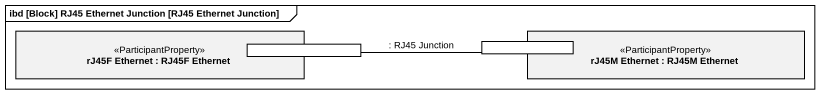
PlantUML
@startuml
mainframe ibd [Block] RJ45 Ethernet Junction [RJ45 Ethernet Junction]
rectangle "rJ45F Ethernet : RJ45F Ethernet" as rJ45F_Ethernet <<ParticipantProperty>> {
  port " " as port1
}
rectangle "rJ45M Ethernet : RJ45M Ethernet" as rJ45M_Ethernet <<ParticipantProperty>> {
  port " " as port2
}
port1 -right- port2 : : RJ45 Junction
@enduml
